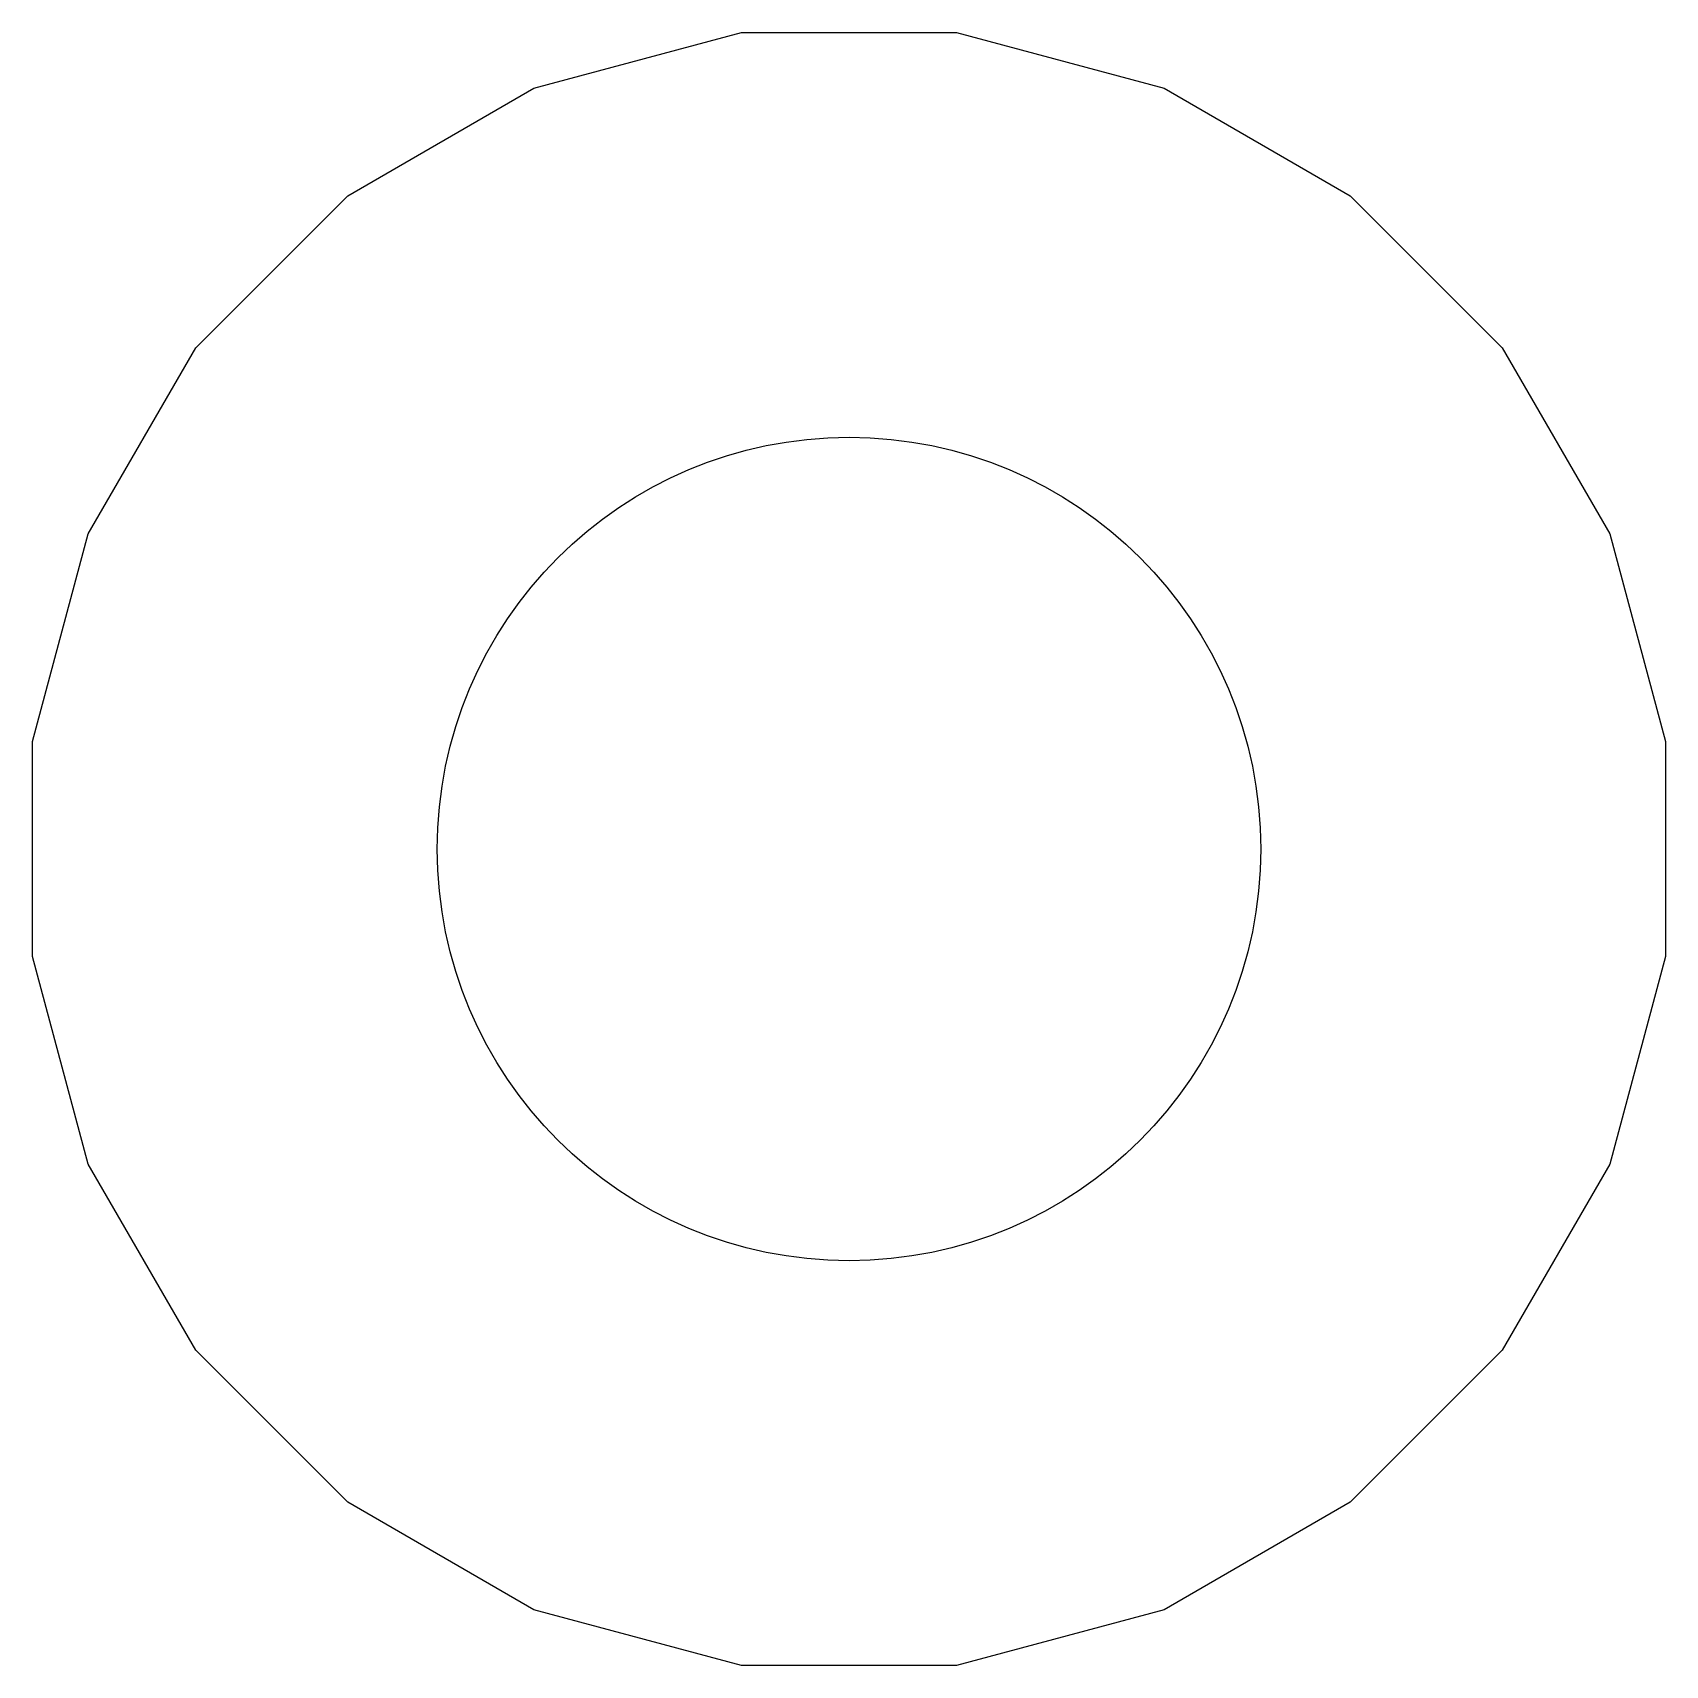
# Model space of a CAD drawing. Extents: x 4 to 18.4, y -7.3 to -2.9.
# Drawn here: x 14.36329 to 14.38671, y -4.80858 to -4.78517 of the extents above; entities that cross this region are included whole.
import ezdxf

# ---------------------------------------------------------------- set-up
doc = ezdxf.new("R2010")
doc.units = 0
doc.header["$MEASUREMENT"] = 0
doc.layers.add('BLACK', color=7, linetype='CONTINUOUS')

msp = doc.modelspace()

# ---------------------------------------------------------------- linework, layer by layer
at = {"layer": 'BLACK', "linetype": 'CONTINUOUS'}
for p, q in [((14.37048, -4.785963), (14.373458, -4.785165)), ((14.373458, -4.785165), (14.376542, -4.785165)), ((14.376542, -4.785165), (14.37952, -4.785963)), ((14.36781, -4.787505), (14.37048, -4.785963)), ((14.37952, -4.785963), (14.38219, -4.787505)), ((14.36563, -4.789685), (14.36781, -4.787505)), ((14.38219, -4.787505), (14.38437, -4.789685)), ((14.364088, -4.792355), (14.36563, -4.789685)), ((14.38437, -4.789685), (14.385912, -4.792355)), ((14.36329, -4.795333), (14.364088, -4.792355)), ((14.385912, -4.792355), (14.38671, -4.795333)), ((14.36329, -4.798417), (14.36329, -4.795333)), ((14.38671, -4.795333), (14.38671, -4.798417)), ((14.364088, -4.801395), (14.36329, -4.798417)), ((14.38671, -4.798417), (14.385912, -4.801395)), ((14.36563, -4.804065), (14.364088, -4.801395)), ((14.385912, -4.801395), (14.38437, -4.804065)), ((14.36781, -4.806245), (14.36563, -4.804065)), ((14.38437, -4.804065), (14.38219, -4.806245)), ((14.37048, -4.807787), (14.36781, -4.806245)), ((14.38219, -4.806245), (14.37952, -4.807787)), ((14.373458, -4.808585), (14.37048, -4.807787)), ((14.37952, -4.807787), (14.376542, -4.808585)), ((14.376542, -4.808585), (14.373458, -4.808585))]:
    msp.add_line(p, q, dxfattribs=at)
at = {"layer": 'BLACK'}
msp.add_circle((14.375, -4.796875), 0.005906, dxfattribs=at)

doc.saveas('drawing.dxf')
